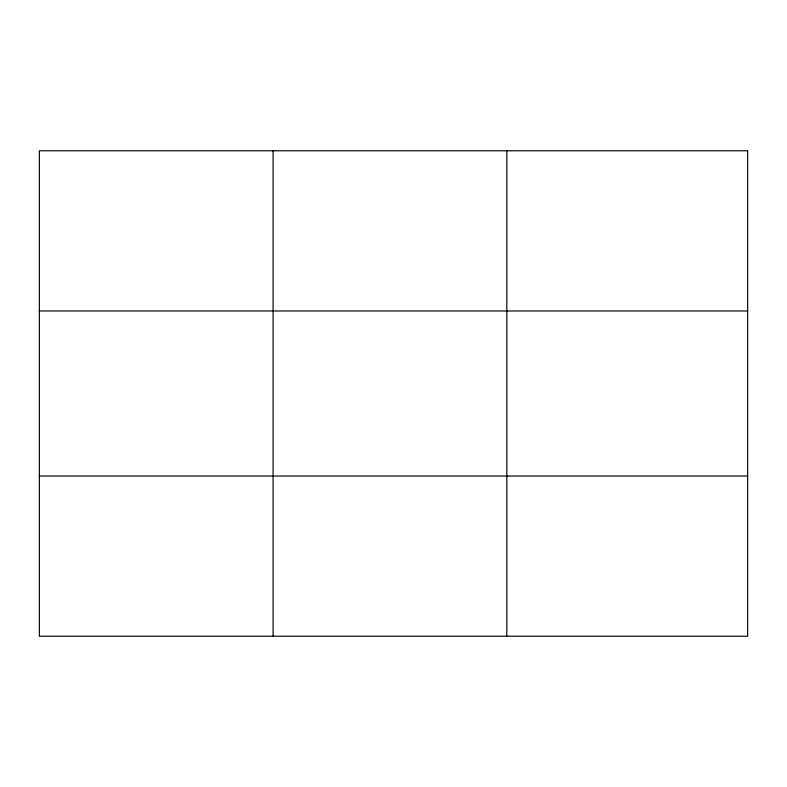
<?xml version="1.0" encoding="UTF-8"?>
<svg xmlns="http://www.w3.org/2000/svg" width="787" height="787" viewBox="0 0 787 787"><rect width="100%" height="100%" fill="white"/><g stroke="black" fill="none" stroke-linecap="round" stroke-linejoin="round"><path stroke-width="1.18" d="M273.089 636.221L273.089 150.779M506.828 636.221L506.828 150.779M39.35 310.973L747.65 310.973M39.35 476.027L747.65 476.027M747.65 150.779L747.65 636.221L39.35 636.221L39.35 150.779L747.65 150.779"/></g></svg>
